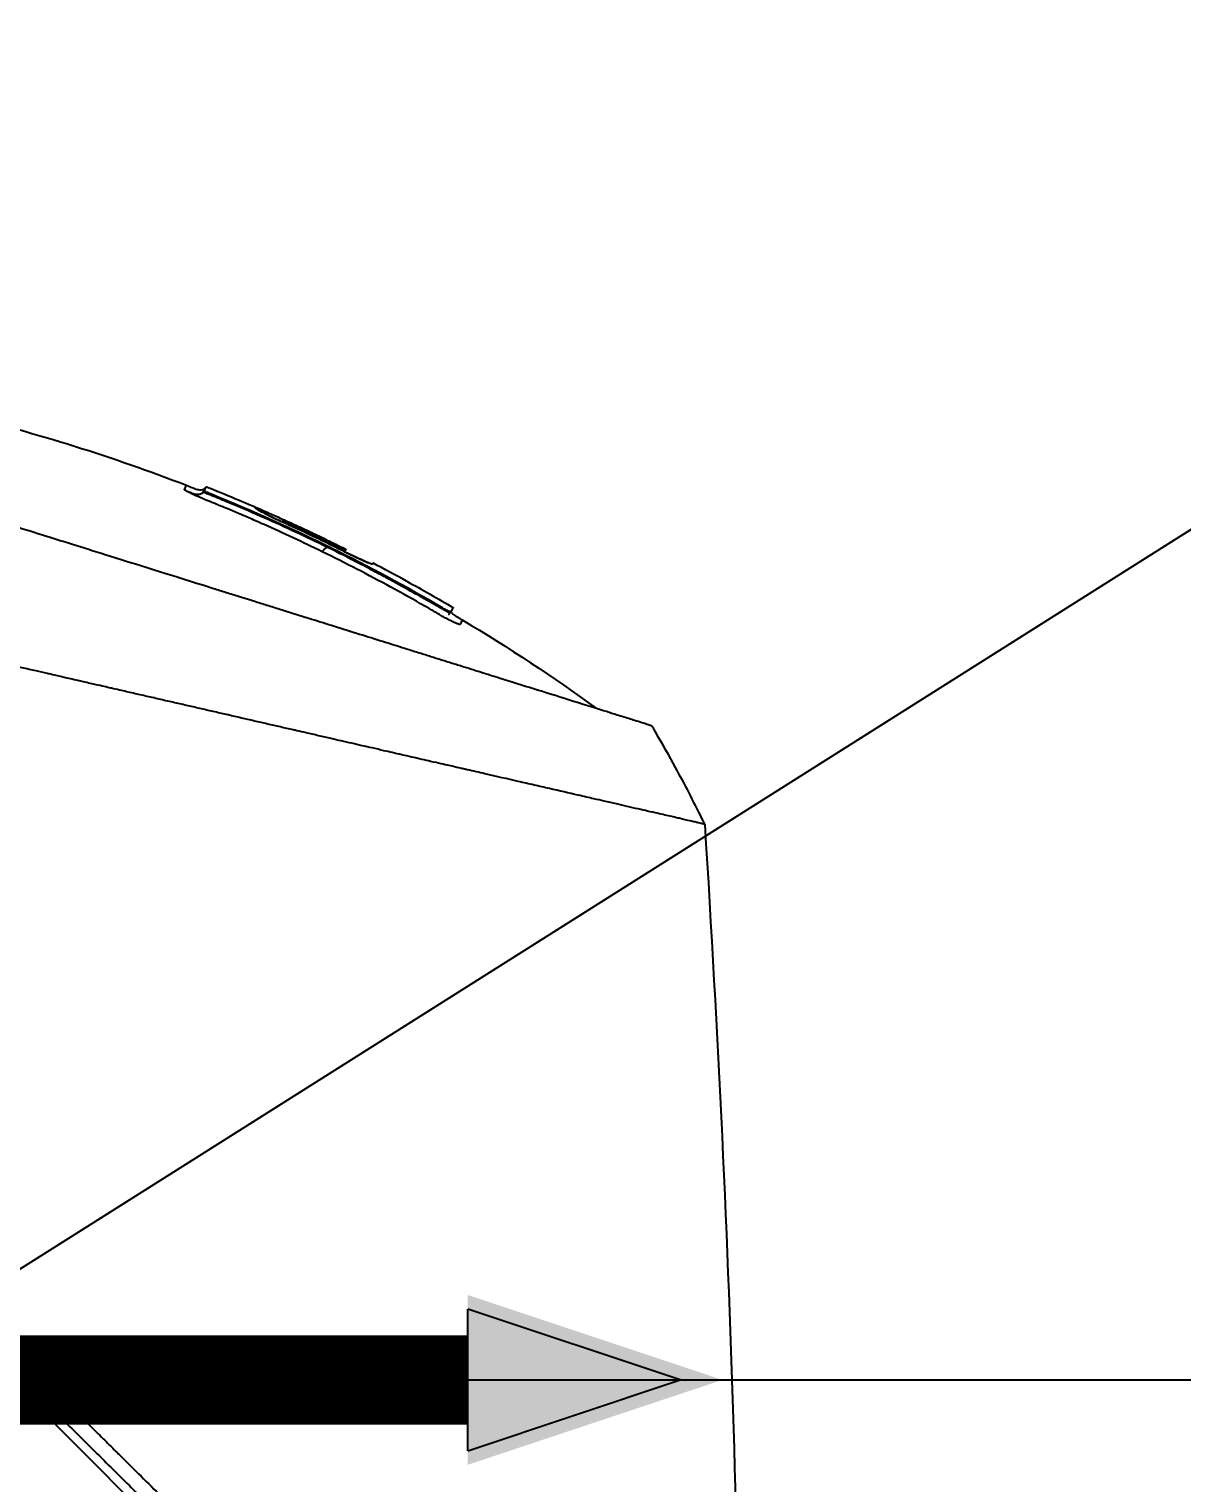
# Model space of a CAD drawing. Header units: millimetres. Extents: x 0 to 4378, y 0 to 2376.
# Drawn here: x 1657.5 to 1734.9, y 764.5 to 862.2 of the extents above; entities that cross this region are included whole.
import ezdxf

# ---------------------------------------------------------------- set-up
doc = ezdxf.new("R2010")
doc.units = ezdxf.units.MM
doc.header["$LTSCALE"] = 0.2
doc.linetypes.add('CENTER2', pattern=[1.125, 0.75, -0.125, 0.125, -0.125])
doc.layers.add('02_Center Line', color=1, linetype='CENTER2')
doc.layers.add('07_Special Line2', color=76, linetype='Continuous')
doc.styles.add('Rainbow-5.0 Style', font='malgunsl.ttf')
doc.dimstyles.new('Rainbow-5.0 Style', dxfattribs={"dimtxt": 4, "dimasz": 2.5, "dimexe": 1, "dimexo": 1, "dimgap": 1, "dimtad": 1, "dimdsep": 46, "dimtxsty": 'Rainbow-5.0 Style', "dimcen": 0, "dimclrd": 251, "dimclre": 251, "dimclrt": 7, "dimazin": 3, "dimtp": 0.1, "dimtm": 0.1, "dimtfac": 0.61, "dimtmove": 0, "dimatfit": 3, "dimfxl": 1, "dimlwd": -1, "dimlwe": -1, "dimarcsym": 1})

# ---------------------------------------------------------------- blocks, each defined once
blk = doc.blocks.new('*D144')
at = {"color": 251, "linetype": 'ByBlock', "transparency": 16777216}
for p, q in [((1649.046, 771.457), (1818.696, 771.457)), ((1814.696, 612.257), (1814.696, 761.457)), ((1735.477, 602.257), (1818.696, 602.257))]:
    blk.add_line(p, q, dxfattribs=at)
at = {"color": 251, "transparency": 16777216}
for points in [[(1813.029, 761.457), (1816.362, 761.457), (1814.696, 771.457)], [(1813.029, 612.257), (1816.362, 612.257), (1814.696, 602.257)]]:
    blk.add_solid(points, dxfattribs=at)
at = {"layer": 'Defpoints', "color": 0, "transparency": 16777216}
for p in [(1645.046, 771.457), (1814.696, 771.457), (1731.477, 602.257)]:
    blk.add_point(p, dxfattribs=at)
at = {"color": 7, "transparency": 16777216, "insert": (1802.38, 686.857), "char_height": 16, "attachment_point": 5, "rotation": 90, "style": 'Rainbow-5.0 Style'}
blk.add_mtext('169.2', dxfattribs=at)
blk = doc.blocks.new('*D145')
at = {"color": 251, "linetype": 'ByBlock', "transparency": 16777216}
for p, q in [((1617.446, 1196.457), (1769.201, 1196.457)), ((1765.201, 781.457), (1765.201, 1186.457)), ((1617.446, 771.457), (1769.201, 771.457))]:
    blk.add_line(p, q, dxfattribs=at)
at = {"color": 251, "transparency": 16777216}
for points in [[(1763.534, 1186.457), (1766.868, 1186.457), (1765.201, 1196.457)], [(1763.534, 781.457), (1766.868, 781.457), (1765.201, 771.457)]]:
    blk.add_solid(points, dxfattribs=at)
at = {"layer": 'Defpoints', "color": 0, "transparency": 16777216}
for p in [(1613.446, 1196.457), (1765.201, 1196.457), (1613.446, 771.457)]:
    blk.add_point(p, dxfattribs=at)
at = {"color": 7, "transparency": 16777216, "insert": (1752.929, 983.957), "char_height": 16, "attachment_point": 5, "rotation": 90, "style": 'Rainbow-5.0 Style'}
blk.add_mtext('425', dxfattribs=at)
blk = doc.blocks.new('*D151')
at = {"color": 251, "linetype": 'ByBlock', "transparency": 16777216}
for p, q in [((1649.046, 1699.157), (1818.696, 1699.157)), ((1814.696, 781.457), (1814.696, 1689.157)), ((1649.046, 771.457), (1818.696, 771.457))]:
    blk.add_line(p, q, dxfattribs=at)
at = {"color": 251, "transparency": 16777216}
for points in [[(1813.029, 1689.157), (1816.362, 1689.157), (1814.696, 1699.157)], [(1813.029, 781.457), (1816.362, 781.457), (1814.696, 771.457)]]:
    blk.add_solid(points, dxfattribs=at)
at = {"layer": 'Defpoints', "color": 0, "transparency": 16777216}
for p in [(1645.046, 1699.157), (1814.696, 1699.157), (1645.046, 771.457)]:
    blk.add_point(p, dxfattribs=at)
at = {"color": 7, "transparency": 16777216, "insert": (1802.424, 1235.307), "char_height": 16, "attachment_point": 5, "rotation": 90, "style": 'Rainbow-5.0 Style'}
blk.add_mtext('927.7', dxfattribs=at)
blk = doc.blocks.new('Blk$A47R2-4W24B')
for p, q in [((24.188, 228.895), (24.115, 228.822)), ((24.33, 229.174), (24.258, 229.101)), ((24.759, 228.618), (24.707, 228.565)), ((29.523, 226.95), (29.391, 226.818)), ((29.878, 226.591), (29.953, 226.665)), ((33.658, 224.908), (33.571, 224.821)), ((33.689, 224.969), (33.689, 224.97)), ((35.07, 223.772), (35.07, 223.772)), ((35.514, 224.037), (35.452, 223.975)), ((35.514, 224.037), (35.452, 223.975)), ((35.482, 223.975), (35.48, 223.973)), ((37.776, 222.833), (37.772, 222.829)), ((37.776, 222.833), (37.773, 222.828)), ((40.125, 220.989), (40.175, 221.039)), ((40.687, 220.703), (40.744, 220.76)), ((-30.658, 211.045), (32.788, 147.599))]:
    blk.add_line(p, q)
for centre, radius, start, end in [((-20.762, 116.138), 121.694, 61.24936, 62.45507), ((-20.761, 116.141), 121.689, 61.24844, 62.45484), ((-20.068, 168.867), 86.482, 28.64602, 30.39578), ((-20.055, 168.874), 86.467, 26.08279, 28.64596)]:
    blk.add_arc(centre, radius, start, end)
for centre, major_axis, ratio, start_param, end_param in [((-17.152, 171.255), (53.33, -65.746), 0.977068, 1.416312, 1.42047), ((-20.072, 168.866), (-59.434, 62.828), 1, 4.404955, 4.409974)]:
    blk.add_ellipse(centre, major_axis=major_axis, ratio=ratio, start_param=start_param, end_param=end_param)
for points, knots in [([(-23.387, 237.408), (-12.937, 237.634), (-2.371, 236.489), (12.952, 232.777), (18.045, 231.183), (23.001, 229.266)], [0, 0, 0, 0, 3.135776, 3.135776, 4.729873, 4.729873, 4.729873, 4.729873]), ([(54.238, 213.113), (54.239, 213.113), (54.239, 213.113), (54.163, 213.137), (54.118, 213.151), (54.022, 213.182), (53.977, 213.196), (53.729, 213.274), (53.443, 213.363), (52.833, 213.554), (52.553, 213.641), (51.818, 213.872), (51.336, 214.023), (50.068, 214.42), (49.236, 214.68), (47.057, 215.362), (45.631, 215.809), (43.618, 216.438), (43.184, 216.574), (42.515, 216.784), (42.291, 216.854), (41.839, 216.995), (41.61, 217.067), (41.259, 217.177), (41.14, 217.214), (40.781, 217.326), (40.543, 217.401), (40.065, 217.551), (39.826, 217.626), (39.464, 217.739), (39.343, 217.777), (39.093, 217.855), (38.964, 217.895), (38.706, 217.976), (38.577, 218.016), (38.185, 218.139), (37.917, 218.223), (37.41, 218.382), (37.16, 218.46), (36.659, 218.617), (36.41, 218.695), (35.649, 218.933), (35.131, 219.095), (34.053, 219.432), (33.486, 219.61), (32.418, 219.944), (31.92, 220.1), (31.251, 220.309), (31.11, 220.353), (30.402, 220.575), (29.833, 220.753), (28.969, 221.023), (28.679, 221.114), (28.102, 221.295), (27.812, 221.386), (27.23, 221.568), (26.942, 221.658), (26.503, 221.795), (26.354, 221.842), (26.063, 221.933), (25.922, 221.977), (25.628, 222.069), (25.481, 222.115), (25.06, 222.247), (24.773, 222.337), (22.3, 223.111), (20.067, 223.809), (17.613, 224.577), (17.405, 224.642), (16.988, 224.773), (16.784, 224.836), (16.383, 224.962), (16.185, 225.024), (15.794, 225.146), (15.603, 225.206), (15.224, 225.325), (15.035, 225.384), (14.495, 225.553), (14.134, 225.666), (13.094, 225.992), (12.408, 226.206), (11.463, 226.502), (11.17, 226.593), (10.74, 226.728), (10.603, 226.771), (10.198, 226.898), (9.932, 226.981), (9.417, 227.142), (9.17, 227.219), (8.458, 227.442), (7.995, 227.587), (6.726, 227.984), (5.925, 228.235), (4.535, 228.67), (3.943, 228.855), (2.476, 229.314), (1.606, 229.586), (0.321, 229.988), (-0.104, 230.121), (-0.737, 230.319), (-0.947, 230.385), (-1.26, 230.483), (-1.364, 230.515), (-1.52, 230.564), (-1.572, 230.58), (-1.65, 230.605), (-1.676, 230.613), (-1.728, 230.629), (-1.754, 230.637), (-1.78, 230.645)], [0.000492, 0.000492, 0.000492, 0.000492, 0.070477, 0.070477, 0.116784, 0.116784, 0.147598, 0.147598, 0.270163, 0.270163, 0.35129, 0.35129, 0.459378, 0.459378, 0.603543, 0.603543, 0.795477, 0.795477, 0.846759, 0.846759, 0.872247, 0.872247, 0.897546, 0.897546, 0.910816, 0.910816, 0.936058, 0.936058, 0.961053, 0.961053, 0.973407, 0.973407, 0.986612, 0.986612, 0.999925, 0.999925, 1.026343, 1.026343, 1.051465, 1.051465, 1.076258, 1.076258, 1.125243, 1.125243, 1.177878, 1.177878, 1.224985, 1.224985, 1.237745, 1.237745, 1.287061, 1.287061, 1.311764, 1.311764, 1.336615, 1.336615, 1.361333, 1.361333, 1.372959, 1.372959, 1.384222, 1.384222, 1.395507, 1.395507, 1.41867, 1.41867, 1.596072, 1.596072, 1.612752, 1.612752, 1.628768, 1.628768, 1.644172, 1.644172, 1.659003, 1.659003, 1.673475, 1.673475, 1.702106, 1.702106, 1.756638, 1.756638, 1.781274, 1.781274, 1.792708, 1.792708, 1.814679, 1.814679, 1.835454, 1.835454, 1.874477, 1.874477, 1.942807, 1.942807, 1.994085, 1.994085, 2.070998, 2.070998, 2.109452, 2.109452, 2.128666, 2.128666, 2.138273, 2.138273, 2.143077, 2.143077, 2.145479, 2.145479, 2.147874, 2.147874, 2.147874, 2.147874]), ([(23.09, 228.824), (23.077, 228.83), (23.065, 228.837), (23.053, 228.843), (23.047, 228.846), (23.042, 228.85), (23.036, 228.853), (23.03, 228.856), (23.025, 228.859), (23.019, 228.862), (23.014, 228.865), (23.009, 228.868), (23.004, 228.871), (22.999, 228.874), (22.994, 228.876), (22.989, 228.879), (22.979, 228.885), (22.97, 228.89), (22.961, 228.896), (22.926, 228.917), (22.899, 228.935), (22.882, 228.95), (22.864, 228.964), (22.856, 228.975), (22.857, 228.983), (22.857, 228.985), (22.858, 228.986), (22.858, 228.988), (22.859, 228.989), (22.86, 228.991), (22.861, 228.993), (22.863, 228.996), (22.864, 228.999), (22.866, 229.002), (22.879, 229.027), (22.891, 229.05), (22.902, 229.072), (22.924, 229.115), (22.942, 229.15), (22.957, 229.179), (22.971, 229.208), (22.982, 229.229), (22.99, 229.244), (22.997, 229.258), (23.001, 229.266), (23.001, 229.266)], [-1, -1, -1, -1, -0.9989185, -0.9989185, -0.9989185, -0.9983778, -0.9983778, -0.9983778, -0.9978371, -0.9978371, -0.9978371, -0.9972963, -0.9972963, -0.9972963, -0.9967556, -0.9967556, -0.9967556, -0.9956741, -0.9956741, -0.9956741, -0.9913482, -0.9913482, -0.9913482, -0.9870224, -0.9870224, -0.9870224, -0.9859409, -0.9859409, -0.9859409, -0.9848594, -0.9848594, -0.9848594, -0.9826965, -0.9826965, -0.9826965, -0.965393, -0.965393, -0.965393, -0.930786, -0.930786, -0.930786, -0.896179, -0.896179, -0.896179, -0.8616263, -0.8616263, -0.8616263, -0.8616263]), ([(23.001, 229.266), (23.001, 229.266), (23.001, 229.266), (23.001, 229.266), (23.001, 229.266), (23.001, 229.266), (23.001, 229.266)], [-0.8616263061, -0.8616263061, -0.8616263061, -0.8616263061, -0.8615719991, -0.8615719991, -0.8615719991, -0.8610215961, -0.8610215961, -0.8610215961, -0.8610215961]), ([(23.001, 229.266), (23.193, 229.192), (23.379, 229.104), (23.672, 229.003), (23.775, 228.974), (23.942, 228.963), (24.006, 228.967), (24.121, 229.001), (24.175, 229.03), (24.233, 229.077), (24.246, 229.089), (24.258, 229.101)], [0, 0, 0, 0, 0.0615739, 0.0615739, 0.0930882, 0.0930882, 0.1117244, 0.1117244, 0.1291911, 0.1291911, 0.1343254, 0.1343254, 0.1343254, 0.1343254]), ([(32.098, 224.809), (30.81, 225.439), (29.51, 226.045), (28.2, 226.628), (27.949, 226.74), (27.72, 226.84), (27.516, 226.93), (27.183, 227.075), (26.914, 227.191), (26.707, 227.28), (26.085, 227.547), (25.659, 227.723), (25.432, 227.817), (25.346, 227.853), (25.265, 227.886), (25.191, 227.917), (25.141, 227.937), (25.107, 227.951), (25.018, 227.987), (24.969, 228.007), (24.91, 228.031), (24.841, 228.059), (24.836, 228.061), (24.831, 228.063), (24.826, 228.065), (24.738, 228.101), (24.661, 228.132), (24.596, 228.158), (24.564, 228.171), (24.535, 228.183), (24.509, 228.194), (24.495, 228.199), (24.476, 228.207), (24.452, 228.217), (24.44, 228.222), (24.427, 228.227), (24.413, 228.233), (24.403, 228.237), (24.392, 228.241), (24.381, 228.246), (24.373, 228.25), (24.363, 228.253), (24.354, 228.257), (24.34, 228.263), (24.325, 228.269), (24.311, 228.275), (24.274, 228.29), (24.235, 228.307), (24.195, 228.323), (24.151, 228.342), (24.094, 228.365), (24.027, 228.394), (23.977, 228.415), (23.92, 228.439), (23.859, 228.465), (23.818, 228.483), (23.782, 228.499), (23.749, 228.513), (23.738, 228.518), (23.726, 228.523), (23.716, 228.527), (23.704, 228.532), (23.693, 228.537), (23.683, 228.542), (23.658, 228.553), (23.636, 228.563), (23.618, 228.571), (23.589, 228.583), (23.569, 228.592), (23.557, 228.598), (23.536, 228.608), (23.515, 228.617), (23.493, 228.627), (23.429, 228.657), (23.364, 228.687), (23.3, 228.718), (23.29, 228.723), (23.28, 228.727), (23.271, 228.732), (23.232, 228.751), (23.201, 228.767), (23.175, 228.78), (23.13, 228.802), (23.104, 228.816), (23.09, 228.824)], [-1, -1, -1, -1, -0.571429, -0.571429, -0.571429, -0.517013, -0.517013, -0.517013, -0.428571, -0.428571, -0.428571, -0.285714, -0.285714, -0.285714, -0.251318, -0.251318, -0.251318, -0.22809, -0.22809, -0.22809, -0.215245, -0.215245, -0.215245, -0.214286, -0.214286, -0.214286, -0.190326, -0.190326, -0.190326, -0.178571, -0.178571, -0.178571, -0.170079, -0.170079, -0.170079, -0.165897, -0.165897, -0.165897, -0.16301, -0.16301, -0.16301, -0.160714, -0.160714, -0.160714, -0.15572, -0.15572, -0.15572, -0.142857, -0.142857, -0.142857, -0.122369, -0.122369, -0.122369, -0.107143, -0.107143, -0.107143, -0.098661, -0.098661, -0.098661, -0.095602, -0.095602, -0.095602, -0.092244, -0.092244, -0.092244, -0.084114, -0.084114, -0.084114, -0.071429, -0.071429, -0.071429, -0.062578, -0.062578, -0.062578, -0.035714, -0.035714, -0.035714, -0.032876, -0.032876, -0.032876, -0.020946, -0.020946, -0.020946, 0, 0, 0, 0]), ([(23.473, 228.699), (23.476, 228.698), (23.486, 228.695), (23.507, 228.689), (23.525, 228.684), (23.597, 228.666), (23.653, 228.655), (23.766, 228.651), (23.824, 228.656), (23.909, 228.682), (23.937, 228.693), (23.974, 228.712), (23.984, 228.718), (23.998, 228.726), (24.002, 228.728), (24.008, 228.733), (24.011, 228.734), (24.014, 228.736), (24.014, 228.737), (24.014, 228.737), (24.014, 228.737), (24.014, 228.737), (24.015, 228.737), (24.015, 228.737), (24.015, 228.737), (24.015, 228.737)], [0.03523041, 0.03523041, 0.03523041, 0.03523041, 0.03691206, 0.03691206, 0.04399622, 0.04399622, 0.06530593, 0.06530593, 0.08525013, 0.08525013, 0.09480689, 0.09480689, 0.09840194, 0.09840194, 0.09974916, 0.09974916, 0.10075954, 0.10075954, 0.10085425, 0.10085425, 0.10089115, 0.10089115, 0.10090959, 0.10090959, 0.10091363, 0.10091363, 0.10091363, 0.10091363]), ([(24.128, 228.805), (24.123, 228.808), (24.119, 228.811), (24.117, 228.814), (24.116, 228.815), (24.115, 228.817), (24.115, 228.818), (24.114, 228.819), (24.114, 228.82), (24.115, 228.821), (24.115, 228.821), (24.115, 228.822), (24.115, 228.822)], [0.0000001, 0.0000001, 0.0000001, 0.0000001, 0.4648523, 0.4648523, 0.4648523, 0.6972784, 0.6972784, 0.6972784, 0.9297046, 0.9297046, 0.9297046, 0.9999999, 0.9999999, 0.9999999, 0.9999999]), ([(24.115, 228.822), (24.115, 228.822), (24.115, 228.823), (24.116, 228.823), (24.116, 228.824), (24.116, 228.825), (24.117, 228.826), (24.118, 228.827), (24.118, 228.828), (24.119, 228.83), (24.122, 228.836), (24.125, 228.841), (24.128, 228.847), (24.131, 228.853), (24.133, 228.858), (24.136, 228.864), (24.137, 228.865), (24.138, 228.866), (24.138, 228.868), (24.139, 228.869), (24.14, 228.87), (24.14, 228.872), (24.142, 228.874), (24.143, 228.877), (24.144, 228.88), (24.155, 228.9), (24.165, 228.92), (24.174, 228.938), (24.193, 228.974), (24.208, 229.004), (24.22, 229.028), (24.233, 229.052), (24.242, 229.07), (24.248, 229.082), (24.254, 229.094), (24.257, 229.101), (24.258, 229.101), (24.258, 229.101), (24.258, 229.101), (24.258, 229.101)], [0, 0, 0, 0, 0.0013857, 0.0013857, 0.0013857, 0.0033723, 0.0033723, 0.0033723, 0.0073454, 0.0073454, 0.0073454, 0.0232379, 0.0232379, 0.0232379, 0.0391303, 0.0391303, 0.0391303, 0.0431034, 0.0431034, 0.0431034, 0.0470765, 0.0470765, 0.0470765, 0.0550227, 0.0550227, 0.0550227, 0.1185925, 0.1185925, 0.1185925, 0.2457321, 0.2457321, 0.2457321, 0.3728716, 0.3728716, 0.3728716, 0.5000112, 0.5000112, 0.5000112, 0.5023962, 0.5023962, 0.5023962, 0.5023962]), ([(24.707, 228.565), (24.698, 228.568), (24.69, 228.572), (24.682, 228.575), (24.66, 228.584), (24.638, 228.593), (24.616, 228.602), (24.571, 228.62), (24.527, 228.637), (24.485, 228.653), (24.401, 228.686), (24.322, 228.717), (24.259, 228.743), (24.228, 228.756), (24.2, 228.768), (24.178, 228.778), (24.156, 228.788), (24.139, 228.797), (24.128, 228.805)], [0, 0, 0, 0, 0.0317634, 0.0317634, 0.0317634, 0.1197849, 0.1197849, 0.1197849, 0.2958279, 0.2958279, 0.2958279, 0.647914, 0.647914, 0.647914, 0.823957, 0.823957, 0.823957, 0.9999999, 0.9999999, 0.9999999, 0.9999999]), ([(24.759, 228.618), (24.688, 228.647), (24.617, 228.676), (24.478, 228.737), (24.411, 228.767), (24.303, 228.819), (24.261, 228.841), (24.216, 228.868), (24.204, 228.876), (24.189, 228.888), (24.186, 228.892), (24.188, 228.895)], [-0.09630603, -0.09630603, -0.09630603, -0.09630603, -0.07320762, -0.07320762, -0.04828154, -0.04828154, -0.02519492, -0.02519492, -0.01231734, -0.01231734, -0.000001, -0.000001, -0.000001, -0.000001]), ([(24.188, 228.895), (24.283, 229.08), (24.33, 229.174), (24.33, 229.174), (24.33, 229.174), (24.33, 229.174), (24.33, 229.174)], [0, 0, 0, 0, 0.5021852, 0.5021852, 0.5021852, 0.5022174, 0.5022174, 0.5022174, 0.5022174]), ([(32.41, 225.122), (31.024, 225.801), (29.625, 226.454), (28.213, 227.079), (27.508, 227.391), (26.799, 227.697), (26.087, 227.996), (25.909, 228.07), (25.731, 228.145), (25.553, 228.218), (25.508, 228.237), (25.464, 228.255), (25.419, 228.274), (25.397, 228.283), (25.374, 228.292), (25.352, 228.301), (25.33, 228.31), (25.308, 228.32), (25.285, 228.329), (25.196, 228.365), (25.107, 228.402), (25.017, 228.439), (24.928, 228.475), (24.839, 228.511), (24.749, 228.548), (24.738, 228.552), (24.727, 228.557), (24.716, 228.561), (24.713, 228.563), (24.71, 228.564), (24.707, 228.565)], [0, 0, 0, 0, 0.548701, 0.548701, 0.548701, 0.823051, 0.823051, 0.823051, 0.891639, 0.891639, 0.891639, 0.908786, 0.908786, 0.908786, 0.917359, 0.917359, 0.917359, 0.925933, 0.925933, 0.925933, 0.960226, 0.960226, 0.960226, 0.99452, 0.99452, 0.99452, 0.998807, 0.998807, 0.998807, 1, 1, 1, 1]), ([(40.175, 221.039), (37.728, 222.467), (35.237, 223.806), (30.096, 226.34), (27.449, 227.527), (24.759, 228.618)], [-1.719587, -1.719587, -1.719587, -1.719587, -0.870829, -0.870829, -0.000001, -0.000001, -0.000001, -0.000001]), ([(29.908, 226.578), (29.752, 226.649), (29.596, 226.721), (29.291, 226.864), (29.143, 226.934), (28.841, 227.078), (28.562, 227.213), (28.135, 227.427), (27.959, 227.517), (27.528, 227.758), (27.654, 227.74), (27.64, 227.776), (27.632, 227.782), (27.67, 227.778), (27.753, 227.744), (27.853, 227.703), (27.967, 227.655), (28.413, 227.458), (28.64, 227.357), (29.189, 227.109), (29.483, 226.976), (30.017, 226.731), (30.443, 226.535), (31.692, 225.952), (32.694, 225.468), (33.689, 224.97)], [-1.490546, -1.490546, -1.490546, -1.490546, -1.372171, -1.372171, -1.254036, -1.254036, -1.123299, -1.123299, -1.043679, -1.043679, -0.850826, -0.850826, -0.807838, -0.807838, -0.709589, -0.709589, -0.595224, -0.595224, -0.510831, -0.510831, -0.413449, -0.413449, -0.333919, -0.333919, 0, 0, 0, 0]), ([(27.64, 227.76), (27.64, 227.76), (27.64, 227.76), (27.64, 227.76), (27.64, 227.76), (27.635, 227.756), (27.631, 227.752), (27.627, 227.748)], [0, 0, 0, 0, 0.000012003, 0.000012003, 0.000062784, 0.000062784, 0.002840365, 0.002840365, 0.002840365, 0.002840365]), ([(28.271, 227.358), (28.288, 227.351), (28.304, 227.343), (28.321, 227.335), (28.423, 227.286), (28.534, 227.232), (28.651, 227.176), (28.709, 227.147), (28.77, 227.118), (28.831, 227.088), (28.893, 227.058), (28.956, 227.028), (29.02, 226.997), (29.099, 226.958), (29.181, 226.918), (29.264, 226.877)], [0.5180096, 0.5180096, 0.5180096, 0.5180096, 0.5367422, 0.5367422, 0.5367422, 0.6513142, 0.6513142, 0.6513142, 0.7086002, 0.7086002, 0.7086002, 0.7658861, 0.7658861, 0.7658861, 0.8372573, 0.8372573, 0.8372573, 0.8372573]), ([(29.953, 226.665), (29.829, 226.722), (29.712, 226.778), (29.583, 226.842), (29.549, 226.86), (29.504, 226.885), (29.494, 226.893), (29.496, 226.898), (29.498, 226.901), (29.501, 226.907), (29.503, 226.91), (29.507, 226.919), (29.51, 226.924), (29.514, 226.933), (29.516, 226.937), (29.52, 226.944), (29.521, 226.947), (29.523, 226.951), (29.535, 226.946), (29.583, 226.926), (29.618, 226.911), (29.75, 226.852), (29.868, 226.799), (30.07, 226.706), (30.147, 226.671), (30.302, 226.599), (30.38, 226.563), (30.612, 226.455), (30.767, 226.383), (31.231, 226.165), (31.54, 226.019), (32.156, 225.723), (32.464, 225.574), (32.924, 225.349), (33.077, 225.273), (33.383, 225.122), (33.536, 225.046), (33.689, 224.969)], [0, 0, 0, 0, 0.049586, 0.049586, 0.074046, 0.074046, 0.09857, 0.09857, 0.137167, 0.137167, 0.175764, 0.175764, 0.252958, 0.252958, 0.330152, 0.330152, 0.407345, 0.407345, 0.43188, 0.43188, 0.45635, 0.45635, 0.505944, 0.505944, 0.536823, 0.536823, 0.567702, 0.567702, 0.629461, 0.629461, 0.752975, 0.752975, 0.876487, 0.876487, 0.938244, 0.938244, 1, 1, 1, 1]), ([(33.088, 225.059), (32.562, 225.32), (32.034, 225.577), (30.973, 226.083), (30.442, 226.332), (29.908, 226.578)], [0.000001, 0.000001, 0.000001, 0.000001, 0.1762141, 0.1762141, 0.3524272, 0.3524272, 0.3524272, 0.3524272]), ([(33.689, 224.969), (33.688, 224.967), (33.687, 224.964), (33.685, 224.961), (33.683, 224.957), (33.681, 224.953), (33.678, 224.948), (33.675, 224.943), (33.672, 224.937), (33.669, 224.93), (33.667, 224.927), (33.666, 224.923), (33.664, 224.92), (33.662, 224.916), (33.66, 224.912), (33.658, 224.908), (33.657, 224.906), (33.644, 224.91), (33.62, 224.919), (33.596, 224.929), (33.561, 224.944), (33.518, 224.963), (33.43, 225.003), (33.313, 225.059), (33.19, 225.12), (32.923, 225.252), (32.654, 225.384), (32.385, 225.515), (32.116, 225.645), (31.847, 225.775), (31.577, 225.904), (31.307, 226.033), (31.037, 226.161), (30.766, 226.287), (30.631, 226.351), (30.495, 226.414), (30.36, 226.477), (30.292, 226.508), (30.224, 226.54), (30.156, 226.571), (30.088, 226.602), (30.02, 226.634), (29.953, 226.665)], [0, 0, 0, 0, 0.102758, 0.102758, 0.102758, 0.205514, 0.205514, 0.205514, 0.30827, 0.30827, 0.30827, 0.359648, 0.359648, 0.359648, 0.411026, 0.411026, 0.411026, 0.438236, 0.438236, 0.438236, 0.465377, 0.465377, 0.465377, 0.5204, 0.5204, 0.5204, 0.640302, 0.640302, 0.640302, 0.760202, 0.760202, 0.760202, 0.880101, 0.880101, 0.880101, 0.94005, 0.94005, 0.94005, 0.970025, 0.970025, 0.970025, 1, 1, 1, 1]), ([(40.827, 220.13), (40.806, 220.14), (40.785, 220.151), (40.763, 220.161), (40.725, 220.181), (40.686, 220.201), (40.646, 220.222), (40.605, 220.243), (40.564, 220.264), (40.521, 220.287), (40.5, 220.298), (40.478, 220.31), (40.457, 220.321), (40.435, 220.333), (40.413, 220.345), (40.391, 220.357), (40.303, 220.405), (40.212, 220.455), (40.119, 220.507), (40.073, 220.533), (40.026, 220.56), (39.979, 220.586), (39.956, 220.6), (39.932, 220.613), (39.909, 220.627), (39.885, 220.64), (39.862, 220.654), (39.839, 220.668), (39.815, 220.681), (39.792, 220.695), (39.768, 220.708), (39.745, 220.722), (39.721, 220.736), (39.698, 220.749), (39.651, 220.777), (39.604, 220.804), (39.557, 220.831), (39.37, 220.94), (39.182, 221.048), (38.994, 221.156), (38.241, 221.586), (37.484, 222.009), (36.722, 222.423), (35.198, 223.252), (33.656, 224.048), (32.098, 224.809)], [-0.1447486, -0.1447486, -0.1447486, -0.1447486, -0.1434058, -0.1434058, -0.1434058, -0.1410549, -0.1410549, -0.1410549, -0.138704, -0.138704, -0.138704, -0.1375285, -0.1375285, -0.1375285, -0.1363531, -0.1363531, -0.1363531, -0.1316512, -0.1316512, -0.1316512, -0.1293003, -0.1293003, -0.1293003, -0.1281249, -0.1281249, -0.1281249, -0.1269494, -0.1269494, -0.1269494, -0.125774, -0.125774, -0.125774, -0.1245985, -0.1245985, -0.1245985, -0.1222476, -0.1222476, -0.1222476, -0.1128439, -0.1128439, -0.1128439, -0.0752293, -0.0752293, -0.0752293, 0, 0, 0, 0]), ([(35.57, 223.508), (35.252, 223.677), (34.851, 223.888), (34.365, 224.139), (33.564, 224.552), (32.912, 224.877), (32.41, 225.122)], [0.6281551, 0.6281551, 0.6281551, 0.6281551, 0.75, 0.75, 0.75, 1, 1, 1, 1]), ([(35.482, 223.975), (35.48, 223.969), (35.459, 223.972), (35.385, 223.994), (35.331, 224.014), (35.14, 224.091), (34.968, 224.165), (34.547, 224.355), (34.299, 224.471), (33.882, 224.67), (33.727, 224.745), (33.41, 224.9), (33.249, 224.979), (33.088, 225.059)], [-0.4066496, -0.4066496, -0.4066496, -0.4066496, -0.3530901, -0.3530901, -0.2996138, -0.2996138, -0.2036808, -0.2036808, -0.1075118, -0.1075118, -0.053792, -0.053792, 0, 0, 0, 0]), ([(33.574, 224.824), (33.688, 224.769), (33.8, 224.715), (34.227, 224.51), (34.462, 224.401), (34.891, 224.203), (35.048, 224.134), (35.25, 224.049), (35.37, 224), (35.438, 223.984), (35.449, 223.982), (35.459, 223.982)], [-1.875154, -1.875154, -1.875154, -1.875154, -1.786266, -1.786266, -1.531519, -1.531519, -1.065024, -1.065024, -0.555126, -0.555126, -0.455018, -0.455018, -0.455018, -0.455018]), ([(57.791, 206.499), (57.791, 206.5), (57.789, 206.501), (57.785, 206.502), (57.781, 206.504), (57.774, 206.506), (57.765, 206.509), (57.749, 206.514), (57.723, 206.521), (57.685, 206.531), (57.65, 206.539), (57.606, 206.55), (57.549, 206.564), (57.498, 206.576), (57.435, 206.591), (57.36, 206.609), (57.291, 206.625), (57.211, 206.644), (57.118, 206.666), (57.031, 206.686), (56.933, 206.709), (56.822, 206.734), (56.618, 206.781), (56.372, 206.838), (56.073, 206.907), (56.017, 206.919), (55.959, 206.933), (55.899, 206.946), (55.728, 206.985), (55.479, 207.042), (55.115, 207.126), (54.816, 207.194), (54.438, 207.281), (53.951, 207.393), (53.569, 207.48), (53.12, 207.583), (52.585, 207.705), (52.131, 207.81), (51.615, 207.928), (51.026, 208.063), (50.811, 208.112), (50.585, 208.164), (50.35, 208.218), (50.005, 208.297), (49.648, 208.378), (49.282, 208.462), (48.671, 208.602), (48.03, 208.749), (47.361, 208.903), (47.024, 208.98), (46.68, 209.059), (46.33, 209.14), (45.984, 209.219), (45.632, 209.3), (45.273, 209.382), (44.55, 209.548), (43.8, 209.719), (43.026, 209.896), (42.639, 209.985), (42.246, 210.075), (41.847, 210.166), (41.763, 210.185), (41.679, 210.204), (41.595, 210.223), (41.489, 210.247), (41.173, 210.32), (40.633, 210.444), (40.303, 210.519), (39.889, 210.614), (39.385, 210.729), (39.01, 210.815), (38.585, 210.913), (38.106, 211.022), (37.899, 211.07), (37.682, 211.12), (37.455, 211.172), (37.245, 211.22), (37.025, 211.27), (36.797, 211.323), (36.618, 211.363), (36.435, 211.405), (36.245, 211.449), (35.985, 211.509), (35.722, 211.569), (35.458, 211.629), (35.233, 211.681), (35.006, 211.733), (34.779, 211.785), (34.551, 211.837), (34.322, 211.89), (34.093, 211.942), (33.857, 211.996), (33.609, 212.053), (33.376, 212.106), (33.158, 212.156), (32.954, 212.203), (32.701, 212.261), (32.449, 212.319), (32.15, 212.387), (31.864, 212.453), (31.577, 212.518), (31.303, 212.581), (31.018, 212.646), (30.811, 212.694), (30.605, 212.741), (30.398, 212.788), (30.32, 212.806), (30.242, 212.824), (30.164, 212.842), (29.878, 212.908), (29.59, 212.973), (29.302, 213.039), (29.158, 213.073), (29.014, 213.106), (28.869, 213.139), (28.724, 213.172), (28.579, 213.205), (28.434, 213.239), (28.143, 213.305), (27.851, 213.372), (27.558, 213.439), (26.973, 213.573), (26.382, 213.709), (25.789, 213.845), (25.492, 213.913), (25.194, 213.981), (24.895, 214.05), (24.597, 214.118), (24.297, 214.187), (23.997, 214.256), (23.846, 214.29), (23.696, 214.325), (23.545, 214.359), (23.395, 214.394), (23.244, 214.429), (23.093, 214.463), (22.799, 214.531), (22.504, 214.598), (22.209, 214.666), (22.201, 214.668), (22.192, 214.67), (22.184, 214.672), (21.88, 214.741), (21.575, 214.811), (21.269, 214.881), (20.964, 214.951), (20.658, 215.022), (20.351, 215.092), (20.197, 215.127), (20.043, 215.162), (19.89, 215.197), (19.736, 215.232), (19.582, 215.268), (19.428, 215.303), (19.119, 215.373), (18.811, 215.444), (18.501, 215.514), (18.318, 215.556), (18.136, 215.598), (17.953, 215.64), (17.95, 215.64), (17.946, 215.641), (17.942, 215.642), (17.885, 215.655), (17.761, 215.683), (17.571, 215.727), (17.427, 215.76), (17.246, 215.802), (17.026, 215.852), (16.908, 215.879), (16.779, 215.909), (16.639, 215.941), (16.495, 215.974), (16.339, 216.009), (16.172, 216.048), (16.056, 216.074), (15.934, 216.102), (15.807, 216.131), (15.772, 216.139), (15.738, 216.147), (15.704, 216.155), (15.346, 216.237), (15.033, 216.309), (14.767, 216.37), (14.115, 216.519), (13.742, 216.605), (13.652, 216.626), (13.398, 216.684), (13.144, 216.742), (12.89, 216.8), (12.577, 216.872), (12.263, 216.943), (11.95, 217.015), (11.81, 217.047), (11.669, 217.079), (11.529, 217.111), (11.356, 217.151), (11.183, 217.19), (11.009, 217.23), (10.809, 217.276), (10.609, 217.321), (10.409, 217.367), (10.053, 217.448), (8.998, 217.69), (7.252, 218.091), (7.222, 218.097), (7.192, 218.104), (7.162, 218.111), (5.943, 218.391), (4.727, 218.67), (3.518, 218.947), (2.576, 219.163), (1.638, 219.378), (0.705, 219.591), (0.411, 219.659), (0.117, 219.726), (-0.176, 219.793), (-1.399, 220.073), (-2.612, 220.352), (-3.812, 220.627), (-4.142, 220.703), (-4.471, 220.778), (-4.799, 220.854), (-5.055, 220.912), (-5.323, 220.974), (-5.604, 221.038), (-6.148, 221.163), (-6.739, 221.298), (-7.375, 221.444), (-7.659, 221.509), (-7.952, 221.576), (-8.253, 221.645), (-8.537, 221.71), (-8.828, 221.776), (-9.126, 221.845), (-9.409, 221.909), (-9.698, 221.975), (-9.993, 222.043), (-10.038, 222.053), (-10.084, 222.064), (-10.13, 222.074), (-10.362, 222.127), (-10.604, 222.183), (-10.854, 222.24), (-11.383, 222.361), (-11.952, 222.491), (-12.559, 222.63), (-13.09, 222.752), (-13.65, 222.88), (-14.239, 223.015), (-15.253, 223.247), (-16.351, 223.499), (-17.521, 223.767), (-18.366, 223.96), (-19.249, 224.162), (-20.164, 224.372)], [0.0008979, 0.0008979, 0.0008979, 0.0008979, 0.0108915, 0.0108915, 0.0108915, 0.020974, 0.020974, 0.020974, 0.0391503, 0.0391503, 0.0391503, 0.0554178, 0.0554178, 0.0554178, 0.0702751, 0.0702751, 0.0702751, 0.0840358, 0.0840358, 0.0840358, 0.0969119, 0.0969119, 0.0969119, 0.1205769, 0.1205769, 0.1205769, 0.125, 0.125, 0.125, 0.1638961, 0.1638961, 0.1638961, 0.1958374, 0.1958374, 0.1958374, 0.2208888, 0.2208888, 0.2208888, 0.2422005, 0.2422005, 0.2422005, 0.25, 0.25, 0.25, 0.2678209, 0.2678209, 0.2678209, 0.2975362, 0.2975362, 0.2975362, 0.3125, 0.3125, 0.3125, 0.3272656, 0.3272656, 0.3272656, 0.3570095, 0.3570095, 0.3570095, 0.3718814, 0.3718814, 0.3718814, 0.375, 0.375, 0.375, 0.3991671, 0.3991671, 0.3991671, 0.4139157, 0.4139157, 0.4139157, 0.4249028, 0.4249028, 0.4249028, 0.429655, 0.429655, 0.429655, 0.4340613, 0.4340613, 0.4340613, 0.4375, 0.4375, 0.4375, 0.4468814, 0.4468814, 0.4468814, 0.4548932, 0.4548932, 0.4548932, 0.4629051, 0.4629051, 0.4629051, 0.4712008, 0.4712008, 0.4712008, 0.4789288, 0.4789288, 0.4789288, 0.4866568, 0.4866568, 0.4866568, 0.4943848, 0.4943848, 0.4943848, 0.5, 0.5, 0.5, 0.502414, 0.502414, 0.502414, 0.5112437, 0.5112437, 0.5112437, 0.5156585, 0.5156585, 0.5156585, 0.5200734, 0.5200734, 0.5200734, 0.528903, 0.528903, 0.528903, 0.5465624, 0.5465624, 0.5465624, 0.555392, 0.555392, 0.555392, 0.5642217, 0.5642217, 0.5642217, 0.5686366, 0.5686366, 0.5686366, 0.5730514, 0.5730514, 0.5730514, 0.5816327, 0.5816327, 0.5816327, 0.5818813, 0.5818813, 0.5818813, 0.5907202, 0.5907202, 0.5907202, 0.5995591, 0.5995591, 0.5995591, 0.6039786, 0.6039786, 0.6039786, 0.6083981, 0.6083981, 0.6083981, 0.6172371, 0.6172371, 0.6172371, 0.622449, 0.622449, 0.622449, 0.6229413, 0.6229413, 0.6229413, 0.6298917, 0.6298917, 0.6298917, 0.6351416, 0.6351416, 0.6351416, 0.6379546, 0.6379546, 0.6379546, 0.6408496, 0.6408496, 0.6408496, 0.6428571, 0.6428571, 0.6428571, 0.6433986, 0.6433986, 0.6433986, 0.6491487, 0.6491487, 0.6491487, 0.6632653, 0.6632653, 0.6632653, 0.6704637, 0.6704637, 0.6704637, 0.6793393, 0.6793393, 0.6793393, 0.6833065, 0.6833065, 0.6833065, 0.6882149, 0.6882149, 0.6882149, 0.6938776, 0.6938776, 0.6938776, 0.7239727, 0.7239727, 0.7239727, 0.7244898, 0.7244898, 0.7244898, 0.7589042, 0.7589042, 0.7589042, 0.7857143, 0.7857143, 0.7857143, 0.7941949, 0.7941949, 0.7941949, 0.8295621, 0.8295621, 0.8295621, 0.8392857, 0.8392857, 0.8392857, 0.849008, 0.849008, 0.849008, 0.8678821, 0.8678821, 0.8678821, 0.876305, 0.876305, 0.876305, 0.8842189, 0.8842189, 0.8842189, 0.8917062, 0.8917062, 0.8917062, 0.8928571, 0.8928571, 0.8928571, 0.9031342, 0.9031342, 0.9031342, 0.9247967, 0.9247967, 0.9247967, 0.9437386, 0.9437386, 0.9437386, 0.9764071, 0.9764071, 0.9764071, 1, 1, 1, 1]), ([(35.514, 224.037), (35.513, 224.034), (35.511, 224.03), (35.508, 224.024), (35.505, 224.019), (35.501, 224.012), (35.497, 224.004), (35.493, 223.995), (35.489, 223.985), (35.482, 223.975)], [-1, -1, -1, -1, -0.666667, -0.666667, -0.666667, -0.333333, -0.333333, -0.333333, 0, 0, 0, 0]), ([(40.125, 220.989), (40.115, 220.995), (40.094, 221.006), (40.064, 221.024), (40.023, 221.047), (39.965, 221.081), (39.887, 221.125), (39.862, 221.139), (39.834, 221.155), (39.804, 221.173), (39.765, 221.195), (39.722, 221.22), (39.674, 221.247), (39.666, 221.251), (39.658, 221.256), (39.65, 221.261), (39.636, 221.268), (39.623, 221.276), (39.609, 221.284), (39.587, 221.296), (39.565, 221.309), (39.544, 221.321), (39.522, 221.333), (39.5, 221.346), (39.479, 221.358), (39.457, 221.37), (39.435, 221.383), (39.414, 221.395), (39.369, 221.42), (39.325, 221.445), (39.284, 221.469), (39.246, 221.49), (39.209, 221.511), (39.174, 221.531), (39.037, 221.608), (38.9, 221.685), (38.762, 221.763), (38.582, 221.864), (38.401, 221.965), (38.22, 222.066), (37.733, 222.337), (37.215, 222.623), (36.664, 222.921), (36.545, 222.986), (36.423, 223.052), (36.301, 223.118), (36.148, 223.2), (35.905, 223.331), (35.57, 223.508)], [0, 0, 0, 0, 0.0133397, 0.0133397, 0.0133397, 0.03125, 0.03125, 0.03125, 0.0436988, 0.0436988, 0.0436988, 0.0597938, 0.0597938, 0.0597938, 0.0625, 0.0625, 0.0625, 0.0673095, 0.0673095, 0.0673095, 0.0751746, 0.0751746, 0.0751746, 0.0832707, 0.0832707, 0.0832707, 0.0916192, 0.0916192, 0.0916192, 0.1091793, 0.1091793, 0.1091793, 0.125, 0.125, 0.125, 0.1792162, 0.1792162, 0.1792162, 0.25, 0.25, 0.25, 0.4553665, 0.4553665, 0.4553665, 0.5, 0.5, 0.5, 0.6281551, 0.6281551, 0.6281551, 0.6281551]), ([(39.653, 220.789), (39.653, 220.789), (39.653, 220.789), (39.653, 220.789), (39.653, 220.789), (39.654, 220.789), (39.655, 220.788), (39.656, 220.787), (39.657, 220.787), (39.66, 220.785), (39.662, 220.784), (39.666, 220.782), (39.666, 220.781), (39.667, 220.781)], [0.018027718, 0.018027718, 0.018027718, 0.018027718, 0.018129266, 0.018129266, 0.018485699, 0.018485699, 0.018904849, 0.018904849, 0.019483735, 0.019483735, 0.020372797, 0.020372797, 0.020720893, 0.020720893, 0.020720893, 0.020720893]), ([(40.687, 220.703), (40.686, 220.702), (40.684, 220.701), (40.68, 220.701), (40.678, 220.701), (40.676, 220.701), (40.673, 220.702), (40.671, 220.702), (40.668, 220.703), (40.666, 220.703), (40.663, 220.704), (40.66, 220.705), (40.657, 220.706), (40.65, 220.708), (40.644, 220.711), (40.638, 220.713), (40.631, 220.716), (40.623, 220.719), (40.614, 220.723), (40.592, 220.733), (40.566, 220.745), (40.536, 220.76), (40.528, 220.764), (40.521, 220.768), (40.513, 220.772), (40.494, 220.782), (40.469, 220.796), (40.436, 220.813), (40.407, 220.829), (40.373, 220.848), (40.332, 220.871), (40.328, 220.874), (40.324, 220.876), (40.32, 220.878), (40.272, 220.905), (40.229, 220.929), (40.194, 220.95), (40.166, 220.965), (40.143, 220.979), (40.125, 220.989)], [0.0317932, 0.0317932, 0.0317932, 0.0317932, 0.0990517, 0.0990517, 0.0990517, 0.125, 0.125, 0.125, 0.1497348, 0.1497348, 0.1497348, 0.1822151, 0.1822151, 0.1822151, 0.25, 0.25, 0.25, 0.3087286, 0.3087286, 0.3087286, 0.4613421, 0.4613421, 0.4613421, 0.5, 0.5, 0.5, 0.6333546, 0.6333546, 0.6333546, 0.75, 0.75, 0.75, 0.7608461, 0.7608461, 0.7608461, 0.894498, 0.894498, 0.894498, 1, 1, 1, 1]), ([(40.745, 220.761), (40.743, 220.757), (40.734, 220.757), (40.705, 220.765), (40.685, 220.773), (40.633, 220.794), (40.601, 220.809), (40.528, 220.845), (40.488, 220.865), (40.403, 220.911), (40.357, 220.935), (40.266, 220.986), (40.22, 221.012), (40.175, 221.039)], [-0.09818224, -0.09818224, -0.09818224, -0.09818224, -0.08163434, -0.08163434, -0.06586622, -0.06586622, -0.04902056, -0.04902056, -0.0323577, -0.0323577, -0.01585951, -0.01585951, -0.00000099, -0.00000099, -0.00000099, -0.00000099]), ([(40.624, 220.632), (40.624, 220.632), (40.624, 220.632), (40.624, 220.632), (40.624, 220.631), (40.622, 220.628), (40.62, 220.625), (40.618, 220.621), (40.617, 220.619), (40.616, 220.616), (40.615, 220.615), (40.614, 220.613), (40.614, 220.613), (40.614, 220.613)], [0.02034435, 0.02034435, 0.02034435, 0.02034435, 0.02145072, 0.02145072, 0.04171423, 0.04171423, 0.06063341, 0.06063341, 0.06772746, 0.06772746, 0.07304792, 0.07304792, 0.074301, 0.074301, 0.074301, 0.074301]), ([(40.687, 220.703), (40.672, 220.688), (40.657, 220.673), (40.639, 220.651), (40.635, 220.646), (40.629, 220.638), (40.627, 220.636), (40.625, 220.633), (40.625, 220.633), (40.624, 220.632), (40.624, 220.632), (40.624, 220.631), (40.623, 220.631), (40.623, 220.631), (40.623, 220.631), (40.623, 220.631), (40.623, 220.631), (40.623, 220.63), (40.623, 220.63), (40.623, 220.63), (40.623, 220.63), (40.623, 220.63)], [0, 0, 0, 0, 0.006302855, 0.006302855, 0.008419084, 0.008419084, 0.009213745, 0.009213745, 0.009413716, 0.009413716, 0.009571933, 0.009571933, 0.009651155, 0.009651155, 0.009690651, 0.009690651, 0.009730221, 0.009730221, 0.009769815, 0.009769815, 0.009776325, 0.009776325, 0.009776325, 0.009776325]), ([(40.897, 221.06), (40.897, 221.06), (40.897, 221.06), (40.897, 221.059), (40.884, 221.035), (40.834, 220.936), (40.796, 220.861), (40.745, 220.761)], [-0.8656065, -0.8656065, -0.8656065, -0.8656065, -0.8621421, -0.8621421, -0.4402995, -0.4402995, -0.000001, -0.000001, -0.000001, -0.000001]), ([(40.754, 220.779), (40.757, 220.766), (40.762, 220.754), (40.777, 220.723), (40.788, 220.705), (40.821, 220.663), (40.843, 220.641), (40.908, 220.584), (40.954, 220.552), (41.104, 220.456), (41.212, 220.398), (41.385, 220.304), (41.449, 220.268), (41.513, 220.23)], [0.88221943, 0.88221943, 0.88221943, 0.88221943, 0.88612857, 0.88612857, 0.89254312, 0.89254312, 0.90193654, 0.90193654, 0.91846699, 0.91846699, 0.95532451, 0.95532451, 0.97748476, 0.97748476, 0.97748476, 0.97748476]), ([(40.614, 220.614), (40.614, 220.614), (40.614, 220.614), (40.614, 220.613), (40.613, 220.611), (40.611, 220.605), (40.609, 220.602), (40.608, 220.597), (40.607, 220.596), (40.607, 220.596), (40.607, 220.596), (40.607, 220.595), (40.607, 220.595), (40.607, 220.595), (40.607, 220.595), (40.607, 220.595)], [0.075540785, 0.075540785, 0.075540785, 0.075540785, 0.076098191, 0.076098191, 0.078373501, 0.078373501, 0.080325215, 0.080325215, 0.080606226, 0.080606226, 0.080645558, 0.080645558, 0.080665224, 0.080665224, 0.080678317, 0.080678317, 0.080678317, 0.080678317]), ([(41.513, 220.23), (41.512, 220.229), (41.508, 220.221), (41.5, 220.205), (41.492, 220.189), (41.48, 220.166), (41.464, 220.134), (41.448, 220.103), (41.428, 220.064), (41.404, 220.018), (41.392, 219.995), (41.379, 219.97), (41.365, 219.943), (41.364, 219.939), (41.362, 219.936), (41.36, 219.933), (41.359, 219.931), (41.359, 219.929), (41.357, 219.928), (41.356, 219.926), (41.354, 219.925), (41.352, 219.924), (41.343, 219.92), (41.326, 219.922), (41.301, 219.927), (41.276, 219.933), (41.244, 219.944), (41.204, 219.959), (41.194, 219.963), (41.184, 219.967), (41.173, 219.971), (41.168, 219.973), (41.162, 219.975), (41.157, 219.978), (41.154, 219.979), (41.151, 219.98), (41.148, 219.981), (41.145, 219.982), (41.142, 219.983), (41.139, 219.985), (41.128, 219.989), (41.116, 219.995), (41.103, 220), (41.097, 220.003), (41.091, 220.005), (41.085, 220.008), (41.078, 220.011), (41.072, 220.014), (41.065, 220.017), (41.058, 220.02), (41.052, 220.023), (41.045, 220.026), (41.022, 220.036), (40.999, 220.047), (40.974, 220.059), (40.942, 220.074), (40.908, 220.09), (40.873, 220.107), (40.858, 220.114), (40.843, 220.122), (40.827, 220.13)], [-0.2887059, -0.2887059, -0.2887059, -0.2887059, -0.2541581, -0.2541581, -0.2541581, -0.2195873, -0.2195873, -0.2195873, -0.1850229, -0.1850229, -0.1850229, -0.1677408, -0.1677408, -0.1677408, -0.1655805, -0.1655805, -0.1655805, -0.1645003, -0.1645003, -0.1645003, -0.1634202, -0.1634202, -0.1634202, -0.1590997, -0.1590997, -0.1590997, -0.1547791, -0.1547791, -0.1547791, -0.153699, -0.153699, -0.153699, -0.1531589, -0.1531589, -0.1531589, -0.1528889, -0.1528889, -0.1528889, -0.1526188, -0.1526188, -0.1526188, -0.1515387, -0.1515387, -0.1515387, -0.1509986, -0.1509986, -0.1509986, -0.1504586, -0.1504586, -0.1504586, -0.1499185, -0.1499185, -0.1499185, -0.1481076, -0.1481076, -0.1481076, -0.1457567, -0.1457567, -0.1457567, -0.1447486, -0.1447486, -0.1447486, -0.1447486]), ([(41.513, 220.23), (41.513, 220.23), (41.513, 220.23), (41.513, 220.23), (41.513, 220.23), (41.513, 220.23), (41.513, 220.23)], [-0.2892613798, -0.2892613798, -0.2892613798, -0.2892613798, -0.2887161047, -0.2887161047, -0.2887161047, -0.2887058837, -0.2887058837, -0.2887058837, -0.2887058837]), ([(-27.102, 209.471), (-27.09, 209.459), (-26.939, 209.308), (-26.865, 209.233), (-26.805, 209.174), (-26.627, 208.995), (-26.507, 208.875), (-26.148, 208.516), (-25.908, 208.275), (-25.184, 207.55), (-24.697, 207.063), (-23.224, 205.588), (-22.226, 204.59), (-20.972, 203.337), (-20.722, 203.086), (-20.152, 202.516), (-19.826, 202.191), (-18.905, 201.27), (-18.295, 200.661), (-17.558, 199.925), (-17.435, 199.803), (-17.203, 199.571), (-17.094, 199.461), (-15.811, 198.181), (-14.625, 196.997), (-12.743, 195.12), (-12.055, 194.435), (-10.575, 192.96), (-9.78, 192.168), (-6.855, 189.255), (-4.699, 187.11), (-1.804, 184.235), (-1.083, 183.519), (-0.252, 182.695), (-0.145, 182.589), (0.042, 182.404), (0.127, 182.319), (0.298, 182.15), (0.386, 182.063), (0.59, 181.861), (0.702, 181.749), (0.903, 181.551), (0.987, 181.468), (1.194, 181.263), (1.318, 181.14), (1.546, 180.915), (1.649, 180.813), (2.286, 180.182), (2.821, 179.653), (4.053, 178.436), (4.749, 177.747), (6.153, 176.361), (6.861, 175.663), (8.019, 174.521), (8.473, 174.074), (9.028, 173.526), (9.131, 173.425), (9.422, 173.137), (9.611, 172.951), (10.256, 172.314), (10.716, 171.86), (11.42, 171.165), (11.669, 170.92), (12.001, 170.591), (12.087, 170.506), (12.219, 170.376), (12.263, 170.333), (12.405, 170.192), (12.506, 170.092), (12.757, 169.844), (12.914, 169.689), (13.261, 169.345), (13.446, 169.162), (13.812, 168.8), (13.992, 168.622), (14.234, 168.382), (14.293, 168.324), (14.503, 168.116), (14.659, 167.961), (15.049, 167.575), (15.271, 167.356), (15.659, 166.972), (15.823, 166.808), (16.151, 166.483), (16.317, 166.318), (16.744, 165.895), (17.001, 165.641), (17.452, 165.195), (17.639, 165.009), (17.968, 164.683), (18.109, 164.543), (18.322, 164.332), (18.394, 164.261), (18.671, 163.987), (18.875, 163.784), (20.001, 162.668), (20.919, 161.757), (22.819, 159.872), (23.803, 158.895), (25.161, 157.547), (25.542, 157.168), (26.106, 156.607), (26.289, 156.425), (26.905, 155.813), (27.341, 155.38), (28.219, 154.507), (28.664, 154.064), (30.073, 152.664), (31.029, 151.712), (32.755, 149.993), (33.528, 149.224), (35.189, 147.569), (36.076, 146.685), (37.656, 145.109), (38.353, 144.414), (41.696, 141.078), (44.225, 138.551), (47.062, 135.713), (47.558, 135.218), (48.513, 134.262), (48.975, 133.8), (51.178, 131.595), (52.778, 129.993), (54.809, 127.959), (55.398, 127.369), (56.464, 126.301), (56.944, 125.821), (58.218, 124.543), (58.878, 123.882), (59.559, 123.2), (59.733, 123.026), (60.004, 122.754), (60.079, 122.679), (60.079, 122.679)], [-6.229962, -6.229962, -6.229962, -6.229962, -6.227864, -6.227864, -6.219552, -6.219552, -6.202929, -6.202929, -6.16968, -6.16968, -6.103208, -6.103208, -5.970065, -5.970065, -5.937453, -5.937453, -5.895346, -5.895346, -5.816119, -5.816119, -5.800362, -5.800362, -5.786281, -5.786281, -5.635887, -5.635887, -5.550128, -5.550128, -5.451964, -5.451964, -5.19041, -5.19041, -5.103809, -5.103809, -5.091041, -5.091041, -5.081268, -5.081268, -5.070806, -5.070806, -5.057101, -5.057101, -5.047416, -5.047416, -5.032993, -5.032993, -5.021064, -5.021064, -4.959513, -4.959513, -4.879662, -4.879662, -4.798866, -4.798866, -4.746913, -4.746913, -4.735039, -4.735039, -4.713278, -4.713278, -4.660559, -4.660559, -4.631405, -4.631405, -4.620962, -4.620962, -4.61581, -4.61581, -4.603824, -4.603824, -4.585775, -4.585775, -4.565126, -4.565126, -4.545061, -4.545061, -4.538129, -4.538129, -4.518662, -4.518662, -4.489931, -4.489931, -4.468034, -4.468034, -4.446173, -4.446173, -4.412022, -4.412022, -4.38742, -4.38742, -4.368644, -4.368644, -4.359076, -4.359076, -4.331844, -4.331844, -4.208918, -4.208918, -4.076245, -4.076245, -4.023995, -4.023995, -3.998904, -3.998904, -3.939656, -3.939656, -3.878964, -3.878964, -3.746371, -3.746371, -3.637173, -3.637173, -3.509455, -3.509455, -3.406658, -3.406658, -3.009825, -3.009825, -2.924337, -2.924337, -2.84138, -2.84138, -2.519502, -2.519502, -2.374871, -2.374871, -2.235834, -2.235834, -1.965462, -1.965462, -1.83333, -1.83333, -1.674568, -1.674568, -1.674568, -1.674568]), ([(-27.809, 208.764), (-27.774, 208.729), (-27.473, 208.428), (-26.804, 207.757), (-26.551, 207.503), (-25.787, 206.739), (-25.273, 206.224), (-23.717, 204.667), (-22.66, 203.609), (-21.292, 202.242), (-20.989, 201.939), (-20.329, 201.28), (-19.976, 200.927), (-18.672, 199.624), (-17.717, 198.671), (-16.209, 197.166), (-15.656, 196.614), (-13.619, 194.582), (-12.118, 193.086), (-7.639, 188.624), (-2.045, 183.058), (3.894, 177.187), (5.221, 175.876), (7.206, 173.918), (7.863, 173.271), (8.777, 172.37), (9.035, 172.114), (9.8, 171.359), (10.305, 170.861), (10.97, 170.204), (11.126, 170.05), (11.394, 169.786), (11.502, 169.678), (11.715, 169.468), (11.819, 169.365), (12.028, 169.159), (12.136, 169.052), (12.66, 168.533), (13.075, 168.122), (13.937, 167.269), (14.382, 166.828), (15.652, 165.57), (16.477, 164.753), (18.116, 163.129), (18.93, 162.321), (20.596, 160.669), (21.446, 159.825), (23.176, 158.109), (24.058, 157.233), (25.395, 155.904), (25.854, 155.448), (27.084, 154.226), (27.839, 153.475), (29.446, 151.877), (30.291, 151.036), (31.947, 149.387), (32.759, 148.578), (34.336, 147.007), (35.104, 146.242), (37.323, 144.029), (38.756, 142.6), (42.731, 138.631), (45.182, 136.181), (47.858, 133.504), (48.289, 133.072), (50.296, 131.064), (51.758, 129.6), (55.022, 126.331), (56.608, 124.743), (57.974, 123.374), (58.215, 123.132), (58.736, 122.61), (58.974, 122.372), (59.292, 122.053), (59.372, 121.973), (59.372, 121.972)], [0.000001, 0.000001, 0.000001, 0.000001, 0.0174896, 0.0174896, 0.0280641, 0.0280641, 0.0492044, 0.0492044, 0.0915833, 0.0915833, 0.103829, 0.103829, 0.1177045, 0.1177045, 0.1548929, 0.1548929, 0.1762617, 0.1762617, 0.2332292, 0.2332292, 0.3447473, 0.3447473, 0.3768428, 0.3768428, 0.3928613, 0.3928613, 0.3992061, 0.3992061, 0.4115742, 0.4115742, 0.4153435, 0.4153435, 0.4181398, 0.4181398, 0.4207138, 0.4207138, 0.4231441, 0.4231441, 0.4328041, 0.4328041, 0.443145, 0.443145, 0.4624048, 0.4624048, 0.4815797, 0.4815797, 0.5018181, 0.5018181, 0.5229618, 0.5229618, 0.5340035, 0.5340035, 0.5527188, 0.5527188, 0.5738832, 0.5738832, 0.5945831, 0.5945831, 0.6145009, 0.6145009, 0.6528362, 0.6528362, 0.7241388, 0.7241388, 0.7381113, 0.7381113, 0.7906485, 0.7906485, 0.8696683, 0.8696683, 0.8893857, 0.8893857, 0.91901, 0.91901, 0.9486615, 0.9486615, 0.9486615, 0.9486615])]:
    blk.add_open_spline(points, degree=3, knots=knots)
for points in [[(24.128, 228.805), (23.816, 228.492), (23.496, 228.698), (23.09, 228.824)], [(24.258, 229.101), (24.258, 229.101), (24.258, 229.101), (24.258, 229.101)], [(24.33, 229.174), (25.611, 228.663), (26.883, 228.13), (28.145, 227.576)], [(32.098, 224.809), (32.133, 224.845), (32.107, 224.819), (32.41, 225.122)], [(33.689, 224.97), (33.689, 224.97), (33.689, 224.969), (33.689, 224.969)], [(33.623, 224.518), (33.623, 224.518), (33.623, 224.518), (33.623, 224.518)], [(37.776, 222.833), (38.825, 222.257), (39.865, 221.666), (40.897, 221.06)], [(41.513, 220.23), (44.603, 218.381), (47.614, 216.392), (50.528, 214.276)], [(54.238, 213.113), (54.272, 213.056), (54.307, 212.998), (54.348, 212.927)], [(57.791, 206.499), (59.548, 178.604), (60.52, 150.626), (60.079, 122.679)]]:
    blk.add_open_spline(points, degree=3)
at = {"layer": '02_Center Line', "ltscale": 11.288275}
blk.add_line((-231.694, 169.2), (87.106, 169.2), dxfattribs=at)
blk = doc.blocks.new('A$Ceda57245')
at = {"layer": '07_Special Line2'}
blk.add_hatch(color=256, dxfattribs=at).paths.add_polyline_path([(49.156, 0), (34.9, 4.752), (34.9, -4.752)])
for p, q in [((34.9, -3.96), (34.9, 3.96)), ((46.78, 0), (34.9, 3.96)), ((34.9, -3.96), (46.78, 0))]:
    blk.add_line(p, q, dxfattribs=at)
at = {"layer": '07_Special Line2', "const_width": 5}
blk.add_lwpolyline([(34.9, 0), (0, 0)], dxfattribs=at)

msp = doc.modelspace()

# ---------------------------------------------------------------- block references
msp.add_blockref('Blk$A47R2-4W24B', (1645.046, 602.257))
at = {"xscale": 1.2, "yscale": 1.2, "zscale": 1.2}
msp.add_blockref('A$Ceda57245', (1645.046, 771.457), dxfattribs=at)

# ---------------------------------------------------------------- dimensions: what is measured, and where the dimension line sits
for base, p1, p2, override, picture, middle in [((1814.696, 1699.157), (1645.046, 771.457), (1645.046, 1699.157), {"dimscale": 4, "dimtol": 0, "dimlim": 0, "dimtp": 0.1, "dimtm": 0.1, "dimtfac": 0.61, "dimtdec": 2, "dimtolj": 0, "dimtzin": 8}, '*D151', (1802.424, 1235.307)), ((1765.201, 1196.457), (1613.446, 771.457), (1613.446, 1196.457), {"dimscale": 4, "dimtol": 0, "dimlim": 0, "dimtp": 0.1, "dimtm": 0.1, "dimtfac": 0.61, "dimtdec": 2, "dimtolj": 0, "dimtzin": 8}, '*D145', (1752.929, 983.957)), ((1814.696, 771.457), (1731.477, 602.257), (1645.046, 771.457), {"dimscale": 4}, '*D144', (1802.38, 686.857))]:
    dim = msp.add_linear_dim(base=base, p1=p1, p2=p2, angle=90, dimstyle='Rainbow-5.0 Style', override=override)
    dim.commit()
    dim.dimension.update_dxf_attribs({"geometry": picture, "text_midpoint": middle})

# ---------------------------------------------------------------- leaders
at = {"annotation_type": 0, "has_hookline": 1, "hookline_direction": 0, "text_width": 103.201}
msp.add_leader([(1645.046, 771.457), (1851.014, 901.51), (1863.514, 901.51)], dimstyle='Rainbow-5.0 Style', override={"dimscale": 5, "dimgap": 1, "dimtad": 1}, dxfattribs=at)

doc.saveas('drawing.dxf')
